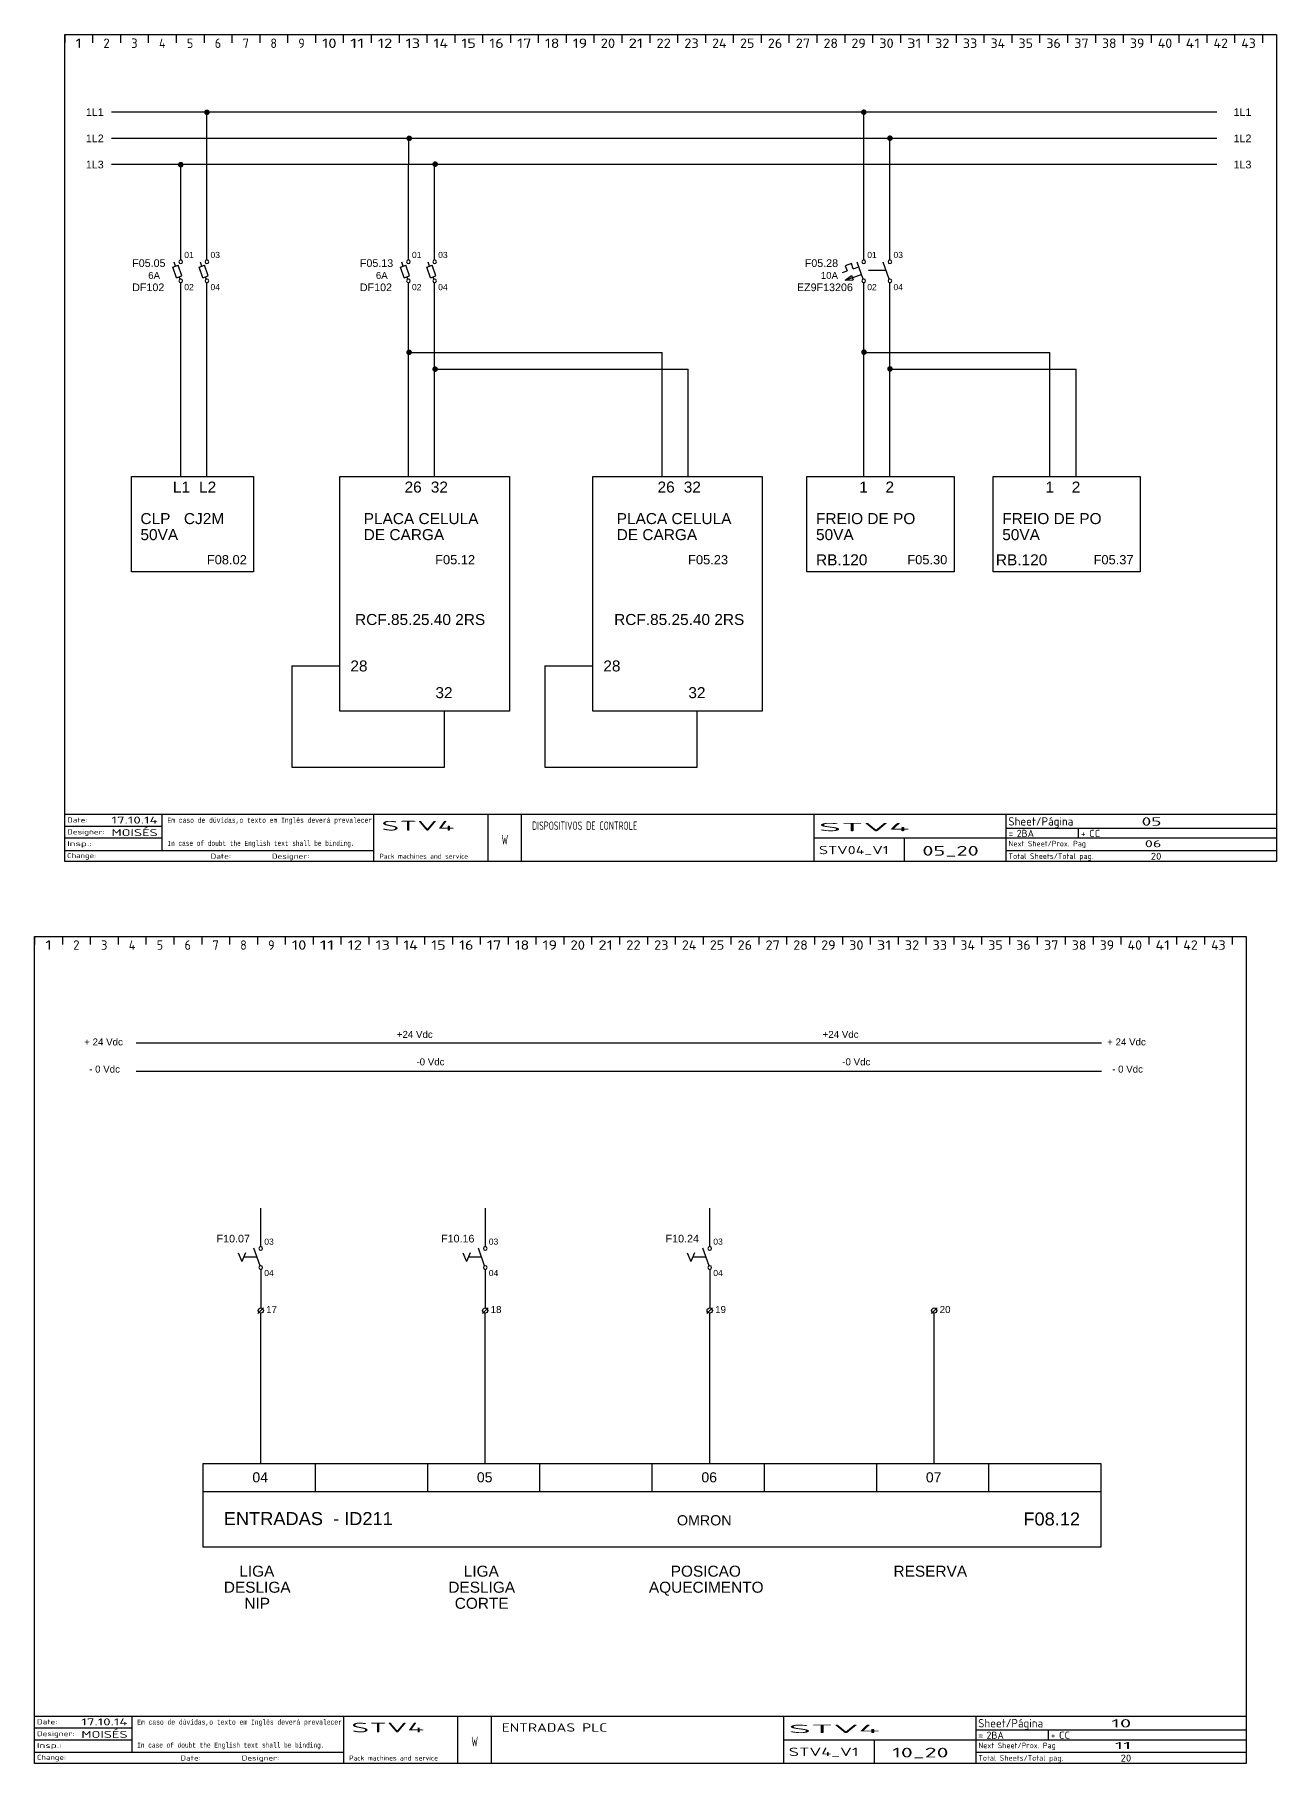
# Model space of a CAD drawing. Header units: millimetres. Extents: x 750 to 2990, y -243 to 998.
# Drawn here: x 2544 to 2990, y 377 to 998 of the extents above; entities that cross this region are included whole.
import ezdxf
from ezdxf.enums import TextEntityAlignment as Align

# ---------------------------------------------------------------- set-up
doc = ezdxf.new("R2010")
doc.units = ezdxf.units.MM
doc.linetypes.add('DASHED2', pattern=[9.525, 6.35, -3.175])
doc.linetypes.add('SOLID', pattern=[0])
for name, color, linetype in [('1', 3, 'Continuous'), ('3', 1, 'Continuous'), ('4', 6, 'DASHED2'), ('6', 7, 'Continuous')]:
    doc.layers.add(name, color=color, linetype=linetype)
doc.styles.add('MOJÚLU', font='arial.ttf')
doc.styles.add('MONOTXT', font='monotxt')
doc.styles.get("Standard").update_dxf_attribs({"font": 'ISOCP.SHX'})

# ---------------------------------------------------------------- blocks, each defined once
blk = doc.blocks.new('a4 legenda')
at = {"color": 1, "linetype": 'SOLID'}
for p, q in [((-435, 0), (-435, 297)), ((-435, 297), (-435, 294.03)), ((-435, 297), (0, 297)), ((-425, 297), (-425, 294.03)), ((-415, 297), (-415, 294.03)), ((-405, 297), (-405, 294.03)), ((-395, 297), (-395, 294.03)), ((-385, 297), (-385, 294.03)), ((-375, 297), (-375, 294.03)), ((-365, 297), (-365, 294.03)), ((-355, 297), (-355, 294.03)), ((-345, 297), (-345, 294.03)), ((-335, 297), (-335, 294.03)), ((-325, 297), (-325, 294.03)), ((-315, 297), (-315, 294.03)), ((-305, 297), (-305, 294.03)), ((-295, 297), (-295, 294.03)), ((-285, 297), (-285, 294.03)), ((-275, 297), (-275, 294.03)), ((-265, 297), (-265, 294.03)), ((-255, 297), (-255, 294.03)), ((-245, 297), (-245, 294.03)), ((-235, 297), (-235, 294.03)), ((-225, 297), (-225, 294.03)), ((-215, 297), (-215, 294.03)), ((-205, 297), (-205, 294.03)), ((-195, 297), (-195, 294.03)), ((-185, 297), (-185, 294.03)), ((-175, 297), (-175, 294.03)), ((-165, 297), (-165, 294.03)), ((-155, 297), (-155, 294.03)), ((-145, 297), (-145, 294.03)), ((-135, 297), (-135, 294.03)), ((-125, 297), (-125, 294.03)), ((-115, 297), (-115, 294.03)), ((-105, 297), (-105, 294.03)), ((-95, 297), (-95, 294.03)), ((-85, 297), (-85, 294.03)), ((-75, 297), (-75, 294.03)), ((-65, 297), (-65, 294.03)), ((-55, 297), (-55, 294.03)), ((-45, 297), (-45, 294.03)), ((-35, 297), (-35, 294.03)), ((-25, 297), (-25, 294.03)), ((-15, 297), (-15, 294.03)), ((-5, 297), (-5, 294.03)), ((0, 297), (0, 0)), ((-435, 17), (0, 17)), ((-435, 12.75), (-400, 12.75)), ((-400, 4), (-400, 17)), ((-324, 0), (-324, 17)), ((-283, 0), (-283, 17)), ((-271, 0), (-271, 17)), ((-166, 0), (-166, 17)), ((-97, 0), (-97, 17)), ((-435, 8.5), (-400, 8.5)), ((-165.8, 8.5), (0, 8.5)), ((-133.5, 0), (-133.5, 8.5)), ((-97, 12), (0, 12)), ((-71, 8.5), (-71, 12)), ((-435, 4), (-324, 4)), ((0, 0), (-435, 0)), ((-97, 4), (0, 4))]:
    blk.add_line(p, q, dxfattribs=at)
for s, width, p, p2 in [('1', 1.933331, (-431.1484, 292.19), (-428.8516, 292.19)), ('2', 1.109181, (-421.1484, 292.19), (-418.8516, 292.19)), ('3', 1.144135, (-411.1484, 292.19), (-408.8516, 292.19)), ('4', 1.041024, (-401.1484, 292.19), (-398.8516, 292.19)), ('5', 1.144135, (-391.1484, 292.19), (-388.8516, 292.19)), ('6', 1.128517, (-381.1484, 292.19), (-378.8516, 292.19)), ('7', 1.230301, (-371.1484, 292.19), (-368.8516, 292.19)), ('8', 1.230301, (-361.1484, 292.19), (-358.8516, 292.19)), ('9', 1.088599, (-351.1484, 292.19), (-348.8516, 292.19)), ('10', 1.454463, (-342.5938, 292.19), (-337.4062, 292.19)), ('11', 1.798176, (-332.594, 292.19), (-327.406, 292.19)), ('12', 1.376908, (-322.594, 292.19), (-317.406, 292.19)), ('13', 1.400421, (-312.594, 292.19), (-307.406, 292.19)), ('14', 1.329086, (-302.594, 292.19), (-297.406, 292.19)), ('15', 1.400421, (-292.594, 292.19), (-287.406, 292.19)), ('16', 1.389997, (-282.594, 292.19), (-277.406, 292.19)), ('17', 1.455666, (-272.594, 292.19), (-267.406, 292.19)), ('18', 1.455666, (-262.594, 292.19), (-257.406, 292.19)), ('19', 1.362748, (-252.594, 292.19), (-247.406, 292.19)), ('20', 1.22199, (-242.594, 292.19), (-237.406, 292.19)), ('21', 1.455666, (-232.594, 292.19), (-227.406, 292.19)), ('22', 1.166703, (-222.594, 292.19), (-217.406, 292.19)), ('23', 1.18354, (-212.594, 292.19), (-207.406, 292.19)), ('24', 1.132185, (-202.594, 292.19), (-197.406, 292.19)), ('25', 1.18354, (-192.594, 292.19), (-187.406, 292.19)), ('26', 1.176086, (-182.594, 292.19), (-177.406, 292.19)), ('27', 1.222759, (-172.594, 292.19), (-167.406, 292.19)), ('28', 1.222759, (-162.594, 292.19), (-157.406, 292.19)), ('29', 1.15652, (-152.594, 292.19), (-147.406, 292.19)), ('30', 1.22199, (-142.594, 292.19), (-137.406, 292.19)), ('31', 1.455666, (-132.594, 292.19), (-127.406, 292.19)), ('32', 1.166703, (-122.594, 292.19), (-117.406, 292.19)), ('33', 1.18354, (-112.594, 292.19), (-107.406, 292.19)), ('34', 1.132185, (-102.594, 292.19), (-97.406, 292.19)), ('35', 1.18354, (-92.594, 292.19), (-87.406, 292.19)), ('36', 1.176086, (-82.594, 292.19), (-77.406, 292.19)), ('37', 1.222759, (-72.594, 292.19), (-67.406, 292.19)), ('38', 1.222759, (-62.594, 292.19), (-57.406, 292.19)), ('39', 1.15652, (-52.594, 292.19), (-47.406, 292.19)), ('40', 1.131525, (-42.594, 292.19), (-37.406, 292.19)), ('41', 1.329086, (-32.594, 292.19), (-27.406, 292.19)), ('42', 1.083961, (-22.594, 292.19), (-17.406, 292.19)), ('43', 1.098481, (-12.594, 292.19), (-7.406, 292.19))]:
    blk.add_text(s, height=3.39429, dxfattribs=dict(at, width=width)).set_placement(p, p2, align=Align.FIT)
for tag, height, width, p, p2 in [('(142) ', 1.8, 1.384181, (-434.15225, 14.04), (-426.80225, 14.04)), ('(135) Drawn Date', 2.5, 1.427604, (-418.2115, 13.6667), (-401.6156, 13.6667)), ('(133) Page Descr. 1', 3, 1.16129, (-267.254, 11.4), (-229.454, 11.4)), ('(117) Project ', 3, 1.11732, (-164.254, 10.9), (-131.564, 10.9)), ('(127) ', 3, 0.973466, (-96.247, 12.9416), (-72.924, 12.9416)), ('(130) Current Project Page', 3, 1.220513, (-48.386, 12.9), (-41.246, 12.9)), ('(140) ', 1.8, 1.730061, (-434.15225, 5.54), (-425.26925, 5.54)), ('(141) ', 1.8, 1.399341, (-434.15225, 9.78), (-420.6703, 9.78)), ('(134) Drawn by', 2.5, 1.52606, (-418.2115, 9.16667), (-401.6156, 9.16667)), ('(132) Project Descr. 4', 3.5, 0.71218, (-278.184, 6.13333), (-275.816, 6.13333)), ('(126) Page Descr. 2', 2.5, 1.274498, (-267.211, 7.16667), (-235.711, 7.16667)), ('(121) ', 2.6, 1.23007, (-96.22, 8.81333), (-94.461, 8.81333)), ('(128) ', 2, 1.069362, (-96.165, 5.46104), (-68.391, 5.46104)), ('(120) Installation Name', 2.6, 1.057778, (-93.22, 8.81333), (-87.032, 8.81333)), ('(123) ', 2.6, 1.23007, (-70.22, 8.81333), (-68.461, 8.81333)), ('(122) Location Name', 2.6, 1.222769, (-67.22, 8.81333), (-63.246, 8.81333)), ('(131) Current Project Page', 2.5, 1.220513, (-47.239, 5.16667), (-41.289, 5.16667)), ('(139) ', 1.8, 1.330262, (-434.15225, 1.28), (-423.7363, 1.28)), ('(136) ', 1.8, 1.384162, (-382.6522, 1.04), (-375.3023, 1.04)), ('(137) ', 1.8, 1.399336, (-360.6522, 1.04), (-347.1703, 1.04)), ('(138) ', 1.8, 1.477527, (-322.052, 1.04), (-290.174, 1.04)), ('(116) Project Description', 3, 1.134799, (-164.254, 2.65), (-139.229, 2.65)), ('(118) Drawing Number', 3.5, 1.218286, (-127.127, 2.13333), (-106.873, 2.13333)), ('(119) ', 2, 1.061557, (-96.165, 0.96104), (-65.693, 0.96104)), ('(129) Number of pages in installation', 2.5, 1.16636, (-45.109, 0.66667), (-41.289, 0.66667))]:
    blk.add_attdef(tag, text='', height=height, dxfattribs=dict(at, width=width)).set_placement(p, p2, align=Align.FIT)
at = {"color": 1, "linetype": 'SOLID', "style": 'MONOTXT'}
for tag, width, p, p2 in [('(114) ', 0.760706, (-398.1522, 13.92), (-324.668, 13.92)), ('(115) ', 0.74678, (-398.1522, 5.65), (-330.942, 5.65))]:
    blk.add_attdef(tag, text='', height=1.8, dxfattribs=dict(at, width=width)).set_placement(p, p2, align=Align.FIT)
at = {"color": 2, "linetype": 'SOLID'}
for tag, width, p, p2 in [('(124) ', 1.179528, (-321.296, 11.1333), (-295.081, 11.1333)), ('(125) ', 1.189122, (-321.296, 5.18333), (-304.024, 5.18333))]:
    blk.add_attdef(tag, text='', height=3.5, dxfattribs=dict(at, width=width)).set_placement(p, p2, align=Align.FIT)

msp = doc.modelspace()

# ---------------------------------------------------------------- linework, layer by layer
for p, q in [((2678.03, 960.81), (2678.03, 951.41)), ((2687.44, 917.21), (2687.44, 951.14)), ((2850.9, 909.01), (2850.9, 909.01)), ((2678.25, 884.01), (2769.07, 884.01)), ((2841.49, 884.01), (2908.35, 884.01)), ((2908.35, 839.47), (2908.35, 884.01)), ((2687.66, 878.01), (2778.48, 878.01)), ((2850.9, 878.01), (2917.76, 878.01)), ((2917.76, 839.47), (2917.76, 878.01)), ((2636.2, 771.39), (2653.46, 771.39)), ((2636.2, 771.39), (2636.2, 735.07)), ((2727.01, 771.39), (2744.27, 771.39)), ((2727.01, 771.39), (2727.01, 735.07)), ((2690.93, 735.07), (2690.93, 755.13)), ((2781.74, 735.07), (2781.74, 755.13)), ((2636.2, 735.07), (2690.93, 735.07)), ((2727.01, 735.07), (2781.74, 735.07)), ((2623.67, 559.11), (2618.91, 559.11)), ((2704.27, 559.11), (2699.51, 559.11)), ((2784.87, 559.11), (2780.11, 559.11))]:
    msp.add_line(p, q)
for points in [[(2714.27, 755.13), (2653.46, 755.13), (2653.46, 839.47), (2714.27, 839.47)], [(2805.08, 755.13), (2744.27, 755.13), (2744.27, 839.47), (2805.08, 839.47)]]:
    msp.add_lwpolyline(points, close=True)
at = {"layer": '1'}
for p, q in [((2593.47, 914.66), (2595.36, 915.32)), ((2594.8, 910.8), (2593.47, 914.66)), ((2594.41, 914.99), (2593.91, 916.45)), ((2596.69, 911.45), (2595.36, 915.32)), ((2602.88, 914.66), (2604.77, 915.32)), ((2604.21, 910.8), (2602.88, 914.66)), ((2603.82, 914.99), (2603.32, 916.45)), ((2606.1, 911.45), (2604.77, 915.32)), ((2675.21, 914.66), (2677.1, 915.32)), ((2676.55, 910.8), (2675.21, 914.66)), ((2676.16, 914.99), (2675.65, 916.45)), ((2678.44, 911.45), (2677.1, 915.32)), ((2684.62, 914.66), (2686.51, 915.32)), ((2685.96, 910.8), (2684.62, 914.66)), ((2685.56, 914.99), (2685.06, 916.45)), ((2687.85, 911.45), (2686.51, 915.32)), ((2841.25, 910.28), (2839.11, 916.45)), ((2850.65, 910.28), (2848.52, 916.45)), ((2594.8, 910.8), (2596.69, 911.45)), ((2596.04, 910.28), (2595.75, 911.13)), ((2596.04, 910.28), (2595.75, 911.13)), ((2604.21, 910.8), (2606.1, 911.45)), ((2605.45, 910.28), (2605.16, 911.13)), ((2605.45, 910.28), (2605.16, 911.13)), ((2676.55, 910.8), (2678.44, 911.45)), ((2677.78, 910.28), (2677.49, 911.13)), ((2677.78, 910.28), (2677.49, 911.13)), ((2685.96, 910.8), (2687.85, 911.45)), ((2687.19, 910.28), (2686.9, 911.13)), ((2687.19, 910.28), (2686.9, 911.13)), ((2616.94, 560.66), (2618.25, 557.55)), ((2619.57, 560.66), (2618.25, 557.55)), ((2624.76, 555.94), (2622.57, 562.27)), ((2697.54, 560.66), (2698.85, 557.55)), ((2700.17, 560.66), (2698.85, 557.55)), ((2705.36, 555.94), (2703.17, 562.27)), ((2778.13, 560.66), (2779.45, 557.55)), ((2780.77, 560.66), (2779.45, 557.55)), ((2785.96, 555.94), (2783.77, 562.27))]:
    msp.add_line(p, q, dxfattribs=at)
at = {"layer": '1', "color": 0}
for p, q in [((2926.91, 635.9), (2580.27, 635.9)), ((2625.07, 562.86), (2625.07, 576.69)), ((2705.67, 562.86), (2705.67, 576.69)), ((2786.27, 562.86), (2786.27, 576.69)), ((2625.01, 554.67), (2625.01, 540.83)), ((2705.61, 554.67), (2705.61, 540.83)), ((2786.2, 554.67), (2786.2, 540.83)), ((2604.22, 484.92), (2604.22, 454.92)), ((2604.22, 484.92), (2926.62, 484.92)), ((2644.52, 484.92), (2644.52, 474.92)), ((2684.82, 484.92), (2684.82, 474.92)), ((2725.12, 484.92), (2725.12, 474.92)), ((2765.42, 484.92), (2765.42, 474.92)), ((2805.72, 484.92), (2805.72, 474.92)), ((2846.02, 484.92), (2846.02, 474.92)), ((2886.32, 484.92), (2886.32, 474.92)), ((2926.62, 484.92), (2926.62, 454.92)), ((2604.22, 474.92), (2926.62, 474.92)), ((2926.62, 454.92), (2604.22, 454.92))]:
    msp.add_line(p, q, dxfattribs=at)
at = {"layer": '3'}
for p, q in [((2626, 540.89), (2624.01, 538.9)), ((2706.6, 540.89), (2704.61, 538.9)), ((2787.2, 540.89), (2785.21, 538.9)), ((2867.8, 540.89), (2865.81, 538.9))]:
    msp.add_line(p, q, dxfattribs=at)
for centre in [(2625.01, 539.89), (2705.61, 539.89), (2786.2, 539.89), (2866.8, 539.89)]:
    msp.add_circle(centre, 0.937, dxfattribs=at)
at = {"layer": '4'}
msp.add_line((2849.59, 913.37), (2840.18, 913.37), dxfattribs=at)
at = {"layer": '6'}
for p, q in [((2968.24, 970.22), (2571.38, 970.22)), ((2605.69, 917.21), (2605.69, 970.22)), ((2841.49, 917.21), (2841.49, 970.22)), ((2968.24, 960.81), (2571.38, 960.81)), ((2850.9, 917.21), (2850.9, 960.81)), ((2968.24, 951.41), (2571.38, 951.41)), ((2596.29, 917.21), (2596.29, 951.41)), ((2678.03, 917.21), (2678.03, 951.41)), ((2596.29, 839.47), (2596.29, 909.01)), ((2605.69, 839.47), (2605.69, 909.01)), ((2678.03, 839.47), (2678.03, 909.01)), ((2687.44, 839.47), (2687.44, 909.01)), ((2841.49, 839.47), (2841.49, 909.01)), ((2850.9, 839.47), (2850.9, 909.01)), ((2769.07, 839.47), (2769.07, 884.01)), ((2778.48, 839.47), (2778.48, 878.01)), ((2580.27, 625.9), (2926.91, 625.9))]:
    msp.add_line(p, q, dxfattribs=at)
at = {"layer": '6', "extrusion": (-4.00644e-17, 1.15721e-16, -1)}
msp.add_line((2833.82, 912.72), (2835.51, 913.3), dxfattribs=at)
at = {"layer": '6', "color": 0, "extrusion": (-4.00644e-17, 1.15721e-16, -1)}
for p, q in [((2837.08, 915.87), (2834.88, 915.1)), ((2834.88, 915.1), (2835.51, 913.3)), ((2837.71, 914.06), (2837.08, 915.87))]:
    msp.add_line(p, q, dxfattribs=at)
at = {"layer": '6', "extrusion": (4.00644e-17, -1.15721e-16, -1)}
for p, q in [((2837.71, 914.06), (2839.7, 914.75)), ((2834.77, 909.95), (2840.66, 911.99))]:
    msp.add_line(p, q, dxfattribs=at)
at = {"layer": '6', "color": 0}
for p, q in [((2834.77, 909.95), (2837.15, 911.65)), ((2834.77, 909.95), (2837.69, 910.08)), ((2837.15, 911.65), (2837.69, 910.08)), ((2625.01, 484.92), (2625.01, 538.96)), ((2705.61, 484.92), (2705.61, 538.96)), ((2786.2, 484.92), (2786.2, 538.96)), ((2866.8, 484.92), (2866.8, 538.96))]:
    msp.add_line(p, q, dxfattribs=at)
at = {"layer": '6'}
for points, const_width in [([(2605.19, 970.22, 1), (2606.19, 970.22, 1)], 1), ([(2605.69, 970.22, 1), (2606.19, 970.22, 1)], 0.5), ([(2841, 970.25, 1), (2842, 970.25, 1)], 1), ([(2841.5, 970.25, 1), (2842, 970.25, 1)], 0.5), ([(2677.82, 960.86, 1), (2678.82, 960.86, 1)], 1), ([(2678.32, 960.86, 1), (2678.82, 960.86, 1)], 0.5), ([(2850.4, 960.92, 1), (2851.4, 960.92, 1)], 1), ([(2850.9, 960.92, 1), (2851.4, 960.92, 1)], 0.5), ([(2595.79, 951.41, 1), (2596.79, 951.41, 1)], 1), ([(2596.29, 951.41, 1), (2596.79, 951.41, 1)], 0.5), ([(2687.13, 951.6, 1), (2688.13, 951.6, 1)], 1), ([(2687.63, 951.6, 1), (2688.13, 951.6, 1)], 0.5), ([(2677.77, 884.02, 1), (2678.77, 884.02, 1)], 1), ([(2678.27, 884.02, 1), (2678.77, 884.02, 1)], 0.5), ([(2841.08, 884.08, 1), (2842.08, 884.08, 1)], 1), ([(2687.12, 877.99, 1), (2688.12, 877.99, 1)], 1), ([(2687.62, 877.99, 1), (2688.12, 877.99, 1)], 0.5), ([(2850.42, 878.06, 1), (2851.42, 878.06, 1)], 1)]:
    msp.add_lwpolyline(points, format="xyb", close=True, dxfattribs=dict(at, const_width=const_width))
at = {"layer": '6', "color": 0}
for points in [[(2622.41, 839.47), (2622.41, 805.14), (2578.55, 805.14), (2578.55, 839.47)], [(2873.91, 839.47), (2873.91, 805.14), (2821.09, 805.14), (2821.09, 839.47)], [(2940.77, 839.47), (2940.77, 805.14), (2887.95, 805.14), (2887.95, 839.47)]]:
    msp.add_lwpolyline(points, close=True, dxfattribs=at)
at = {"layer": '6'}
for centre, start, end in [((2596.29, 916.55), 90.00013, 180), ((2596.29, 916.55), 180, 269.9999), ((2596.29, 916.55), 0, 89.9999), ((2596.29, 916.55), 270.0001, 0), ((2605.69, 916.55), 90.00013, 180), ((2605.69, 916.55), 180, 269.9999), ((2605.69, 916.55), 0, 89.9999), ((2605.69, 916.55), 270.0001, 0), ((2678.03, 916.55), 90.00013, 180), ((2678.03, 916.55), 180, 269.9999), ((2678.03, 916.55), 0, 89.9999), ((2678.03, 916.55), 270.0001, 0), ((2687.44, 916.55), 90.00013, 180), ((2687.44, 916.55), 180, 269.9999), ((2687.44, 916.55), 0, 89.9999), ((2687.44, 916.55), 270.0001, 0), ((2841.49, 916.55), 90.00013, 180), ((2841.49, 916.55), 180, 269.9999), ((2841.49, 916.55), 0, 89.9999), ((2841.49, 916.55), 270.0001, 0), ((2850.9, 916.55), 90.00013, 180), ((2850.9, 916.55), 180, 269.9999), ((2850.9, 916.55), 0, 89.9999), ((2850.9, 916.55), 270.0001, 0), ((2596.29, 909.67), 90.00013, 180), ((2596.29, 909.67), 180, 269.9999), ((2596.29, 909.67), 0, 89.9999), ((2596.29, 909.67), 270.0001, 0), ((2605.69, 909.67), 90.00013, 180), ((2605.69, 909.67), 180, 269.9999), ((2605.69, 909.67), 0, 89.9999), ((2605.69, 909.67), 270.0001, 0), ((2678.03, 909.67), 90.00013, 180), ((2678.03, 909.67), 180, 269.9999), ((2678.03, 909.67), 0, 89.9999), ((2678.03, 909.67), 270.0001, 0), ((2687.44, 909.67), 90.00013, 180), ((2687.44, 909.67), 180, 269.9999), ((2687.44, 909.67), 0, 89.9999), ((2687.44, 909.67), 270.0001, 0), ((2841.49, 909.67), 90.00013, 180), ((2841.49, 909.67), 180, 269.9999), ((2841.49, 909.67), 0, 89.9999), ((2841.49, 909.67), 270.0001, 0), ((2850.9, 909.67), 90.00013, 180), ((2850.9, 909.67), 180, 269.9999), ((2850.9, 909.67), 0, 89.9999), ((2850.9, 909.67), 270.0001, 0), ((2625.01, 562.2), 90.00013, 180), ((2625.01, 562.2), 180, 269.9999), ((2625.01, 562.2), 0, 89.9999), ((2625.01, 562.2), 270.0001, 0), ((2705.61, 562.2), 90.00013, 180), ((2705.61, 562.2), 180, 269.9999), ((2705.61, 562.2), 0, 89.9999), ((2705.61, 562.2), 270.0001, 0), ((2786.2, 562.2), 90.00013, 180), ((2786.2, 562.2), 180, 269.9999), ((2786.2, 562.2), 0, 89.9999), ((2786.2, 562.2), 270.0001, 0), ((2625.01, 555.33), 90.00013, 180), ((2625.01, 555.33), 180, 269.9999), ((2625.01, 555.33), 0, 89.9999), ((2625.01, 555.33), 270.0001, 0), ((2705.61, 555.33), 90.00013, 180), ((2705.61, 555.33), 180, 269.9999), ((2705.61, 555.33), 0, 89.9999), ((2705.61, 555.33), 270.0001, 0), ((2786.2, 555.33), 90.00013, 180), ((2786.2, 555.33), 180, 269.9999), ((2786.2, 555.33), 0, 89.9999), ((2786.2, 555.33), 270.0001, 0)]:
    msp.add_arc(centre, 0.66, start, end, dxfattribs=at)
at = {"layer": '6', "color": 0}
msp.add_solid([(2834.77, 909.95), (2837.15, 911.65), (2837.69, 910.08), (2834.77, 909.95)], dxfattribs=at)

# ---------------------------------------------------------------- block references
ref = msp.add_blockref('a4 legenda', (2989.65, 701.13))
ref.add_attrib('(142) ', 'Date:', dxfattribs={"color": 1, "linetype": 'SOLID', "height": 1.8, "width": 1.384181}).set_placement((2555.5, 715.17), (2562.85, 715.17), align=Align.FIT)
ref.add_attrib('(141) ', 'Designer:', dxfattribs={"color": 1, "linetype": 'SOLID', "height": 1.8, "width": 1.399341}).set_placement((2555.5, 710.91), (2568.98, 710.91), align=Align.FIT)
ref.add_attrib('(140) ', 'Insp.:', dxfattribs={"color": 1, "linetype": 'SOLID', "height": 1.8, "width": 1.730061}).set_placement((2555.5, 706.67), (2564.38, 706.67), align=Align.FIT)
ref.add_attrib('(139) ', 'Change:', dxfattribs={"color": 1, "linetype": 'SOLID', "height": 1.8, "width": 1.330262}).set_placement((2555.5, 702.41), (2565.91, 702.41), align=Align.FIT)
ref.add_attrib('(138) ', 'Pack machines and service', dxfattribs={"color": 1, "linetype": 'SOLID', "height": 1.8, "width": 1.138541}).set_placement((2667.6, 702.17), (2699.47, 702.17), align=Align.FIT)
ref.add_attrib('(137) ', 'Designer:', dxfattribs={"color": 1, "linetype": 'SOLID', "height": 1.8, "width": 1.399336}).set_placement((2629, 702.17), (2642.48, 702.17), align=Align.FIT)
ref.add_attrib('(136) ', 'Date:', dxfattribs={"color": 1, "linetype": 'SOLID', "height": 1.8, "width": 1.384162}).set_placement((2607, 702.17), (2614.35, 702.17), align=Align.FIT)
ref.add_attrib('(135) Drawn Date', '17.10.14', dxfattribs={"color": 1, "linetype": 'SOLID', "height": 2.5, "width": 1.599605}).set_placement((2571.44, 714.79), (2588.03, 714.79), align=Align.FIT)
ref.add_attrib('(134) Drawn by', 'MOISÉS', dxfattribs={"color": 1, "linetype": 'SOLID', "height": 2.5, "width": 1.584483}).set_placement((2571.44, 710.29), (2588.03, 710.29), align=Align.FIT)
ref.add_attrib('(133) Page Descr. 1', 'DISPOSITIVOS DE CONTROLE', dxfattribs={"color": 1, "linetype": 'SOLID', "height": 3, "width": 0.765957}).set_placement((2722.39, 712.53), (2760.19, 712.53), align=Align.FIT)
ref.add_attrib('(132) Project Descr. 4', 'W', dxfattribs={"color": 1, "linetype": 'SOLID', "height": 3.5, "width": 0.71218}).set_placement((2711.46, 707.26), (2713.83, 707.26), align=Align.FIT)
ref.add_attrib('(131) Current Project Page', '06', dxfattribs={"color": 1, "linetype": 'SOLID', "height": 2.5, "width": 1.831324}).set_placement((2942.41, 706.29), (2948.36, 706.29), align=Align.FIT)
ref.add_attrib('(130) Current Project Page', '05', dxfattribs={"color": 1, "linetype": 'SOLID', "height": 3, "width": 1.842931}).set_placement((2941.26, 714.03), (2948.4, 714.03), align=Align.FIT)
ref.add_attrib('(129) Number of pages in installation', '20', dxfattribs={"color": 1, "linetype": 'SOLID', "height": 2.5, "width": 1.22163}).set_placement((2944.54, 701.79), (2948.36, 701.79), align=Align.FIT)
ref.add_attrib('(128) ', 'Next Sheet/Prox. Pag', dxfattribs={"color": 1, "linetype": 'SOLID', "height": 2, "width": 1.069362}).set_placement((2893.48, 706.59), (2921.26, 706.59), align=Align.FIT)
ref.add_attrib('(127) ', 'Sheet/Página', dxfattribs={"color": 1, "linetype": 'SOLID', "height": 3, "width": 0.973466}).set_placement((2893.4, 714.07), (2916.72, 714.07), align=Align.FIT)
ref.add_attrib('(124) ', 'STV4', dxfattribs={"color": 2, "linetype": 'SOLID', "height": 3.5, "width": 2.377778}).set_placement((2668.35, 712.26), (2694.57, 712.26), align=Align.FIT)
ref.add_attrib('(123) ', '+', dxfattribs={"color": 1, "linetype": 'SOLID', "height": 2.6, "width": 1.23007}).set_placement((2919.43, 709.94), (2921.19, 709.94), align=Align.FIT)
ref.add_attrib('(122) Location Name', 'CC', dxfattribs={"color": 1, "linetype": 'SOLID', "height": 2.6, "width": 1.222769}).set_placement((2922.43, 709.94), (2926.4, 709.94), align=Align.FIT)
ref.add_attrib('(121) ', '=', dxfattribs={"color": 1, "linetype": 'SOLID', "height": 2.6, "width": 1.23007}).set_placement((2893.43, 709.94), (2895.19, 709.94), align=Align.FIT)
ref.add_attrib('(120) Installation Name', '2BA', dxfattribs={"color": 1, "linetype": 'SOLID', "height": 2.6, "width": 1.057778}).set_placement((2896.43, 709.94), (2902.62, 709.94), align=Align.FIT)
ref.add_attrib('(119) ', 'Total Sheets/Total pag.', dxfattribs={"color": 1, "linetype": 'SOLID', "height": 2, "width": 1.061557}).set_placement((2893.48, 702.09), (2923.96, 702.09), align=Align.FIT)
ref.add_attrib('(118) Drawing Number', '05_20', dxfattribs={"color": 1, "linetype": 'SOLID', "height": 3.5, "width": 1.542838}).set_placement((2862.52, 703.26), (2882.78, 703.26), align=Align.FIT)
ref.add_attrib('(117) Project ', 'STV4', dxfattribs={"color": 1, "linetype": 'SOLID', "height": 3, "width": 3.459259}).set_placement((2825.39, 712.03), (2858.08, 712.03), align=Align.FIT)
ref.add_attrib('(116) Project Description', 'STV04_V1', dxfattribs={"color": 1, "linetype": 'SOLID', "height": 3, "width": 1.313648}).set_placement((2825.39, 703.78), (2850.42, 703.78), align=Align.FIT)
ref.add_attrib('(115) ', 'In case of doubt the English text shall be binding.', dxfattribs={"color": 1, "linetype": 'SOLID', "height": 1.8, "style": 'MONOTXT', "width": 0.74678}).set_placement((2591.5, 706.78), (2658.71, 706.78), align=Align.FIT)
ref.add_attrib('(114) ', 'Em caso de dúvidas,o texto em Inglês deverá prevalecer', dxfattribs={"color": 1, "linetype": 'SOLID', "height": 1.8, "style": 'MONOTXT', "width": 0.760706}).set_placement((2591.5, 715.05), (2664.98, 715.05), align=Align.FIT)
ref = msp.add_blockref('a4 legenda', (2978.81, 377.27))
ref.add_attrib('(142) ', 'Date:', dxfattribs={"color": 1, "linetype": 'SOLID', "height": 1.8, "width": 1.384181}).set_placement((2544.66, 391.31), (2552.01, 391.31), align=Align.FIT)
ref.add_attrib('(141) ', 'Designer:', dxfattribs={"color": 1, "linetype": 'SOLID', "height": 1.8, "width": 1.399341}).set_placement((2544.66, 387.05), (2558.14, 387.05), align=Align.FIT)
ref.add_attrib('(140) ', 'Insp.:', dxfattribs={"color": 1, "linetype": 'SOLID', "height": 1.8, "width": 1.730061}).set_placement((2544.66, 382.81), (2553.54, 382.81), align=Align.FIT)
ref.add_attrib('(139) ', 'Change:', dxfattribs={"color": 1, "linetype": 'SOLID', "height": 1.8, "width": 1.330262}).set_placement((2544.66, 378.55), (2555.08, 378.55), align=Align.FIT)
ref.add_attrib('(138) ', 'Pack machines and service', dxfattribs={"color": 1, "linetype": 'SOLID', "height": 1.8, "width": 1.138541}).set_placement((2656.76, 378.31), (2688.64, 378.31), align=Align.FIT)
ref.add_attrib('(137) ', 'Designer:', dxfattribs={"color": 1, "linetype": 'SOLID', "height": 1.8, "width": 1.399336}).set_placement((2618.16, 378.31), (2631.64, 378.31), align=Align.FIT)
ref.add_attrib('(136) ', 'Date:', dxfattribs={"color": 1, "linetype": 'SOLID', "height": 1.8, "width": 1.384162}).set_placement((2596.16, 378.31), (2603.51, 378.31), align=Align.FIT)
ref.add_attrib('(135) Drawn Date', '17.10.14', dxfattribs={"color": 1, "linetype": 'SOLID', "height": 2.5, "width": 1.599605}).set_placement((2560.6, 390.93), (2577.2, 390.93), align=Align.FIT)
ref.add_attrib('(134) Drawn by', 'MOISÉS', dxfattribs={"color": 1, "linetype": 'SOLID', "height": 2.5, "width": 1.584483}).set_placement((2560.6, 386.43), (2577.2, 386.43), align=Align.FIT)
ref.add_attrib('(133) Page Descr. 1', 'ENTRADAS PLC', dxfattribs={"color": 1, "linetype": 'SOLID', "height": 3, "width": 1.407821}).set_placement((2711.56, 388.67), (2749.36, 388.67), align=Align.FIT)
ref.add_attrib('(132) Project Descr. 4', 'W', dxfattribs={"color": 1, "linetype": 'SOLID', "height": 3.5, "width": 0.71218}).set_placement((2700.63, 383.4), (2703, 383.4), align=Align.FIT)
ref.add_attrib('(131) Current Project Page', '11', dxfattribs={"color": 1, "linetype": 'SOLID', "height": 2.5, "width": 2.8}).set_placement((2931.58, 382.43), (2937.53, 382.43), align=Align.FIT)
ref.add_attrib('(130) Current Project Page', '10', dxfattribs={"color": 1, "linetype": 'SOLID', "height": 3, "width": 2.264968}).set_placement((2930.43, 390.17), (2937.57, 390.17), align=Align.FIT)
ref.add_attrib('(129) Number of pages in installation', '20', dxfattribs={"color": 1, "linetype": 'SOLID', "height": 2.5, "width": 1.22163}).set_placement((2933.71, 377.93), (2937.53, 377.93), align=Align.FIT)
ref.add_attrib('(128) ', 'Next Sheet/Prox. Pag', dxfattribs={"color": 1, "linetype": 'SOLID', "height": 2, "width": 1.069362}).set_placement((2882.65, 382.73), (2910.42, 382.73), align=Align.FIT)
ref.add_attrib('(127) ', 'Sheet/Página', dxfattribs={"color": 1, "linetype": 'SOLID', "height": 3, "width": 0.973466}).set_placement((2882.57, 390.21), (2905.89, 390.21), align=Align.FIT)
ref.add_attrib('(124) ', 'STV4', dxfattribs={"color": 2, "linetype": 'SOLID', "height": 3.5, "width": 2.377778}).set_placement((2657.52, 388.4), (2683.73, 388.4), align=Align.FIT)
ref.add_attrib('(123) ', '+', dxfattribs={"color": 1, "linetype": 'SOLID', "height": 2.6, "width": 1.23007}).set_placement((2908.59, 386.08), (2910.35, 386.08), align=Align.FIT)
ref.add_attrib('(122) Location Name', 'CC', dxfattribs={"color": 1, "linetype": 'SOLID', "height": 2.6, "width": 1.222769}).set_placement((2911.59, 386.08), (2915.57, 386.08), align=Align.FIT)
ref.add_attrib('(121) ', '=', dxfattribs={"color": 1, "linetype": 'SOLID', "height": 2.6, "width": 1.23007}).set_placement((2882.59, 386.08), (2884.35, 386.08), align=Align.FIT)
ref.add_attrib('(120) Installation Name', '2BA', dxfattribs={"color": 1, "linetype": 'SOLID', "height": 2.6, "width": 1.057778}).set_placement((2885.59, 386.08), (2891.78, 386.08), align=Align.FIT)
ref.add_attrib('(119) ', 'Total Sheets/Total pag.', dxfattribs={"color": 1, "linetype": 'SOLID', "height": 2, "width": 1.061557}).set_placement((2882.65, 378.23), (2913.12, 378.23), align=Align.FIT)
ref.add_attrib('(118) Drawing Number', '10_20', dxfattribs={"color": 1, "linetype": 'SOLID', "height": 3.5, "width": 1.629739}).set_placement((2851.69, 379.4), (2871.94, 379.4), align=Align.FIT)
ref.add_attrib('(117) Project ', 'STV4', dxfattribs={"color": 1, "linetype": 'SOLID', "height": 3, "width": 3.459259}).set_placement((2814.56, 388.17), (2847.25, 388.17), align=Align.FIT)
ref.add_attrib('(116) Project Description', 'STV4_V1', dxfattribs={"color": 1, "linetype": 'SOLID', "height": 3, "width": 1.476401}).set_placement((2814.56, 379.92), (2839.59, 379.92), align=Align.FIT)
ref.add_attrib('(115) ', 'In case of doubt the English text shall be binding.', dxfattribs={"color": 1, "linetype": 'SOLID', "height": 1.8, "style": 'MONOTXT', "width": 0.74678}).set_placement((2580.66, 382.92), (2647.87, 382.92), align=Align.FIT)
ref.add_attrib('(114) ', 'Em caso de dúvidas,o texto em Inglês deverá prevalecer', dxfattribs={"color": 1, "linetype": 'SOLID', "height": 1.8, "style": 'MONOTXT', "width": 0.760706}).set_placement((2580.66, 391.19), (2654.15, 391.19), align=Align.FIT)

# ---------------------------------------------------------------- texts
at = {"layer": '1', "color": 0, "char_height": 2.5, "attachment_point": 1, "style": 'MOJÚLU'}
for s, insert, width in [('+24 Vdc', (2673.85, 640.32), 33.8847), ('+24 Vdc', (2826.73, 640.32), 33.8847), ('- 0 Vdc ', (2563.41, 627.86), 11.1415), ('-0 Vdc', (2680.9, 630.47), 33.8847), ('-0 Vdc', (2833.78, 630.47), 33.8847), ('- 0 Vdc ', (2930.68, 627.86), 11.1415), ('17', (2626.95, 541.52), 10.3826), ('18', (2707.55, 541.52), 10.3826), ('19', (2788.15, 541.52), 10.3826), ('20', (2868.75, 541.52), 10.3826)]:
    msp.add_mtext(s, dxfattribs=dict(at, insert=insert, width=width))
at = {"layer": '6', "style": 'MOJÚLU'}
for s, height, p in [('1L1', 2.75, (2562.22, 968.89)), ('1L1', 2.75, (2974.26, 968.89)), ('1L2', 2.75, (2562.22, 959.48)), ('1L2', 2.75, (2974.26, 959.48)), ('1L3', 2.75, (2562.22, 950.07)), ('1L3', 2.75, (2974.26, 950.07)), ('01', 2.2, (2597.55, 917.89)), ('03', 2.2, (2606.96, 917.89)), ('01', 2.2, (2679.29, 917.89)), ('03', 2.2, (2688.7, 917.89)), ('01', 2.2, (2842.75, 917.89)), ('03', 2.2, (2852.16, 917.89)), ('F05.05', 2.75, (2578.86, 914.68)), ('6A', 2.475, (2584.61, 910.39)), ('F05.13', 2.75, (2660.6, 914.68)), ('6A', 2.475, (2666.35, 910.39)), ('F05.28', 2.75, (2820.33, 914.68)), ('10A', 2.475, (2826.09, 910.39)), ('DF102', 2.75, (2578.86, 905.99)), ('02', 2.2, (2597.55, 906.34)), ('04', 2.2, (2606.96, 906.34)), ('DF102', 2.75, (2660.6, 905.99)), ('02', 2.2, (2679.29, 906.34)), ('04', 2.2, (2688.7, 906.34)), ('EZ9F13206', 2.75, (2817.52, 905.99)), ('02', 2.2, (2842.75, 906.34)), ('04', 2.2, (2852.16, 906.34)), ('L1', 3.96, (2593.46, 833.65)), ('L2', 3.96, (2602.87, 833.65)), ('26', 3.96, (2676.65, 833.65)), ('32', 3.96, (2686.06, 833.65)), ('26', 3.96, (2767.47, 833.65)), ('32', 3.96, (2776.88, 833.65)), ('1', 3.96, (2839.89, 833.65)), ('2', 3.96, (2849.3, 833.65)), ('1', 3.96, (2906.75, 833.65)), ('2', 3.96, (2916.16, 833.65)), ('CLP', 3.96, (2581.82, 822.33)), ('CJ2M', 3.96, (2597.42, 822.33)), ('PLACA CELULA', 3.96, (2661.98, 822.33)), ('PLACA CELULA', 3.96, (2752.8, 822.33)), ('FREIO DE PO', 3.96, (2824.36, 822.33)), ('FREIO DE PO', 3.96, (2891.22, 822.33)), ('50VA', 3.96, (2581.82, 816.57)), ('DE CARGA', 3.96, (2661.98, 816.57)), ('DE CARGA', 3.96, (2752.8, 816.57)), ('50VA', 3.96, (2824.36, 816.57)), ('50VA', 3.96, (2891.22, 816.57)), ('F08.02', 3.3, (2605.66, 807.89)), ('F05.12', 3.3, (2687.62, 807.89)), ('F05.23', 3.3, (2778.44, 807.89)), ('RB.120', 3.96, (2824.36, 807.52)), ('F05.30', 3.3, (2857.15, 807.89)), ('RB.120', 3.96, (2888.94, 807.52)), ('F05.37', 3.3, (2924.01, 807.89)), ('RCF.85.25.40 2RS', 3.96, (2658.86, 786.09)), ('RCF.85.25.40 2RS', 3.96, (2751.88, 786.09)), ('28', 3.96, (2657.19, 769.41)), ('28', 3.96, (2748.01, 769.41)), ('32', 3.96, (2687.72, 759.82)), ('32', 3.96, (2778.53, 759.82)), ('F10.07', 2.75, (2609.16, 564.36)), ('03', 2.2, (2626.27, 563.55)), ('F10.16', 2.75, (2689.76, 564.36)), ('03', 2.2, (2706.87, 563.55)), ('F10.24', 2.75, (2770.36, 564.36)), ('03', 2.2, (2787.47, 563.55)), ('04', 2.2, (2626.27, 552.28)), ('04', 2.2, (2706.87, 552.28)), ('04', 2.2, (2787.47, 552.28)), ('OMRON', 3.658, (2774.44, 462.75))]:
    msp.add_text(s, height=height, dxfattribs=at).set_placement(p)
for p in [(2568.57, 636.41), (2935.83, 636.41)]:
    msp.add_text('+ 24 Vdc', height=2.5, dxfattribs=at).set_placement(p, align=Align.MIDDLE)
for s, height, p in [('04', 3.6, (2622.01, 481.82)), ('05', 3.6, (2702.61, 481.82)), ('06', 3.6, (2783.21, 481.82)), ('07', 3.6, (2863.81, 481.82)), ('ENTRADAS  - ID211', 4.68, (2611.74, 467.53)), ('F08.12', 4.68, (2898.8, 467.4))]:
    msp.add_text(s, height=height, dxfattribs=at).set_placement(p, align=Align.TOP_LEFT)
for s, p in [('LIGA', (2623.59, 444.32)), ('LIGA', (2704.19, 444.32)), ('POSICAO', (2784.79, 444.32)), ('RESERVA', (2865.39, 444.32)), ('DESLIGA', (2623.74, 438.56)), ('DESLIGA', (2704.34, 438.56)), ('AQUECIMENTO', (2784.94, 438.56)), ('NIP', (2623.74, 432.79)), ('CORTE', (2704.34, 432.79))]:
    msp.add_text(s, height=3.96, dxfattribs=at).set_placement(p, align=Align.CENTER)

doc.saveas('drawing.dxf')
